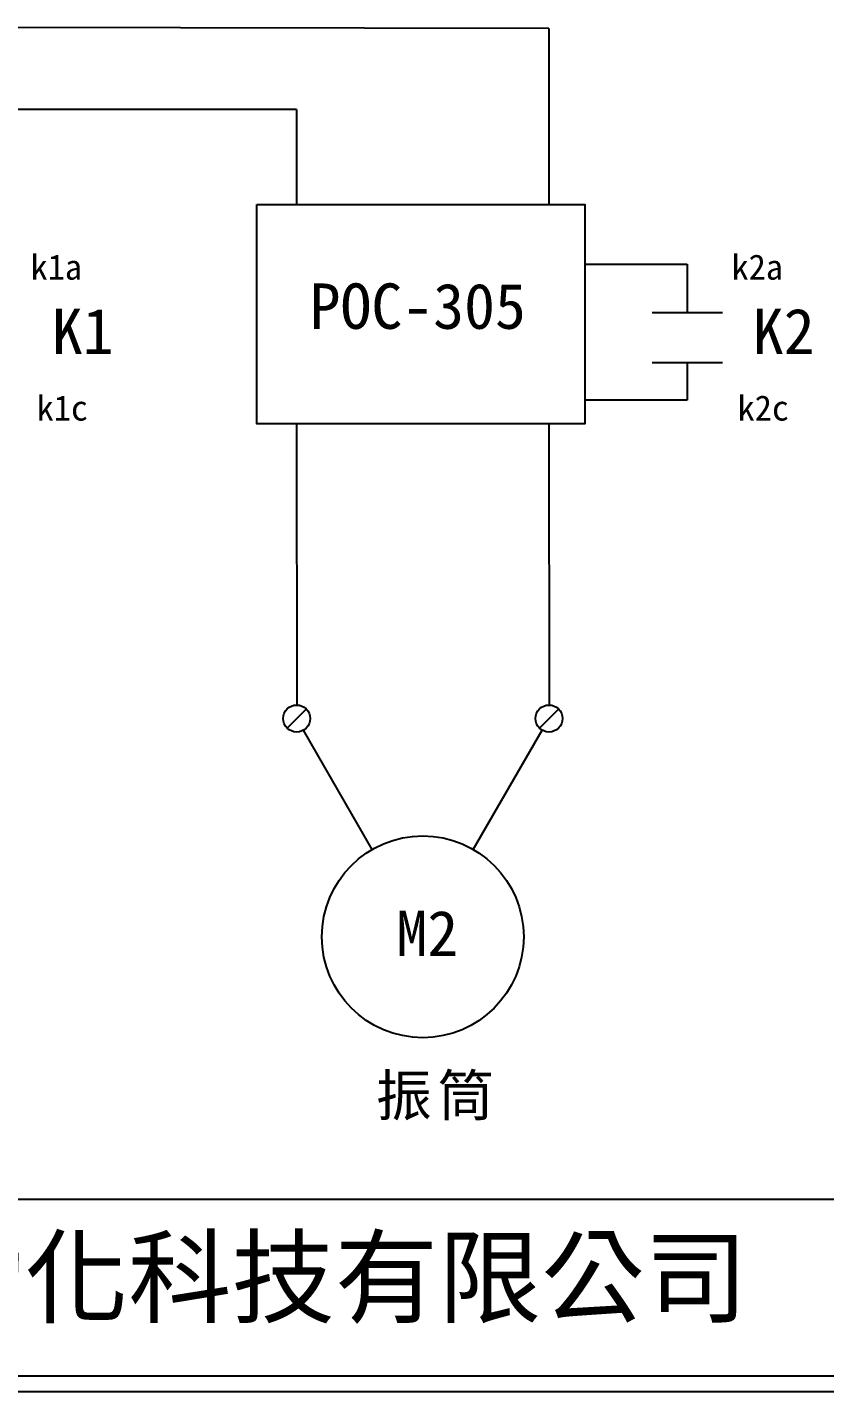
# Model space of a CAD drawing. Extents: x -14 to 273, y -13 to 191.
# Drawn here: x 57.1 to 120.3, y -13.1 to 95 of the extents above; entities that cross this region are included whole.
import ezdxf

# ---------------------------------------------------------------- set-up
doc = ezdxf.new("R2010")
doc.units = 0
doc.layers.get('0').update_dxf_attribs({"linetype": 'CONTINUOUS'})
doc.layers.add('圖框層', color=7, linetype='CONTINUOUS')
doc.layers.add('標尺寸層', color=3, linetype='CONTINUOUS')
doc.styles.add('STSL', font='kaiu.ttf')
doc.styles.add('標楷體', font='kaiu.ttf')

msp = doc.modelspace()

# ---------------------------------------------------------------- linework, layer by layer
for p, q in [((98.39, 94.94), (98.4, 80.99)), ((78.39, 88.52), (78.4, 80.99)), ((78.4, 63.61), (78.41, 41.32)), ((98.4, 63.61), (98.41, 41.32)), ((79.17, 41), (77.65, 39.49)), ((99.17, 41), (97.65, 39.49)), ((84.4, 29.87), (78.95, 39.32)), ((92.4, 29.87), (97.86, 39.33))]:
    msp.add_line(p, q)
for centre, radius in [((78.41, 40.25), 1.07), ((98.41, 40.25), 1.07), ((88.4, 22.95), 8)]:
    msp.add_circle(centre, radius)
at = {"layer": '圖框層', "color": 7}
for p, q in [((-13.21, 2.14), (271.29, 2.14)), ((-13.21, -11.86), (271.29, -11.86)), ((-14.46, -13.11), (272.54, -13.11))]:
    msp.add_line(p, q, dxfattribs=at)
at = {"layer": '標尺寸層', "color": 7}
for p, q in [((98.39, 94.94), (42.83, 95.04)), ((78.39, 88.52), (43.9, 88.52)), ((101.3, 76.27), (109.37, 76.27)), ((109.37, 76.27), (109.37, 72.44)), ((106.59, 72.44), (112.15, 72.44)), ((109.37, 72.44), (112.15, 72.44)), ((106.59, 68.47), (112.15, 68.47)), ((106.59, 68.47), (109.37, 68.47)), ((109.37, 68.47), (109.37, 65.48)), ((109.37, 65.48), (101.24, 65.48))]:
    msp.add_line(p, q, dxfattribs=at)
msp.add_lwpolyline([(75.25, 80.99), (101.24, 80.99), (101.24, 63.61), (75.25, 63.61)], close=True, dxfattribs=at)

# ---------------------------------------------------------------- texts
at = {"color": 0, "insert": (89.57, 12), "char_height": 3.25, "width": 24.1454, "attachment_point": 2, "style": '標楷體'}
msp.add_mtext('{\\T1.1;振筒}', dxfattribs=at)
at = {"layer": '圖框層', "color": 4, "style": 'STSL'}
for s, height, p in [('k1a', 2, (57.31, 75.04)), ('k2a', 2, (112.87, 75.04)), ('POC-305', 3.6, (79.43, 71.14)), ('K1', 3.6, (59, 69.15)), ('K2', 3.6, (114.56, 69.15)), ('k1c', 2, (57.79, 63.87)), ('k2c', 2, (113.35, 63.87)), ('M2', 3.6, (86.31, 21.42)), ('泓陞自動化科技有限公司', 6, (24.14, -7.04))]:
    msp.add_text(s, height=height, dxfattribs=at).set_placement(p)

doc.saveas('drawing.dxf')
